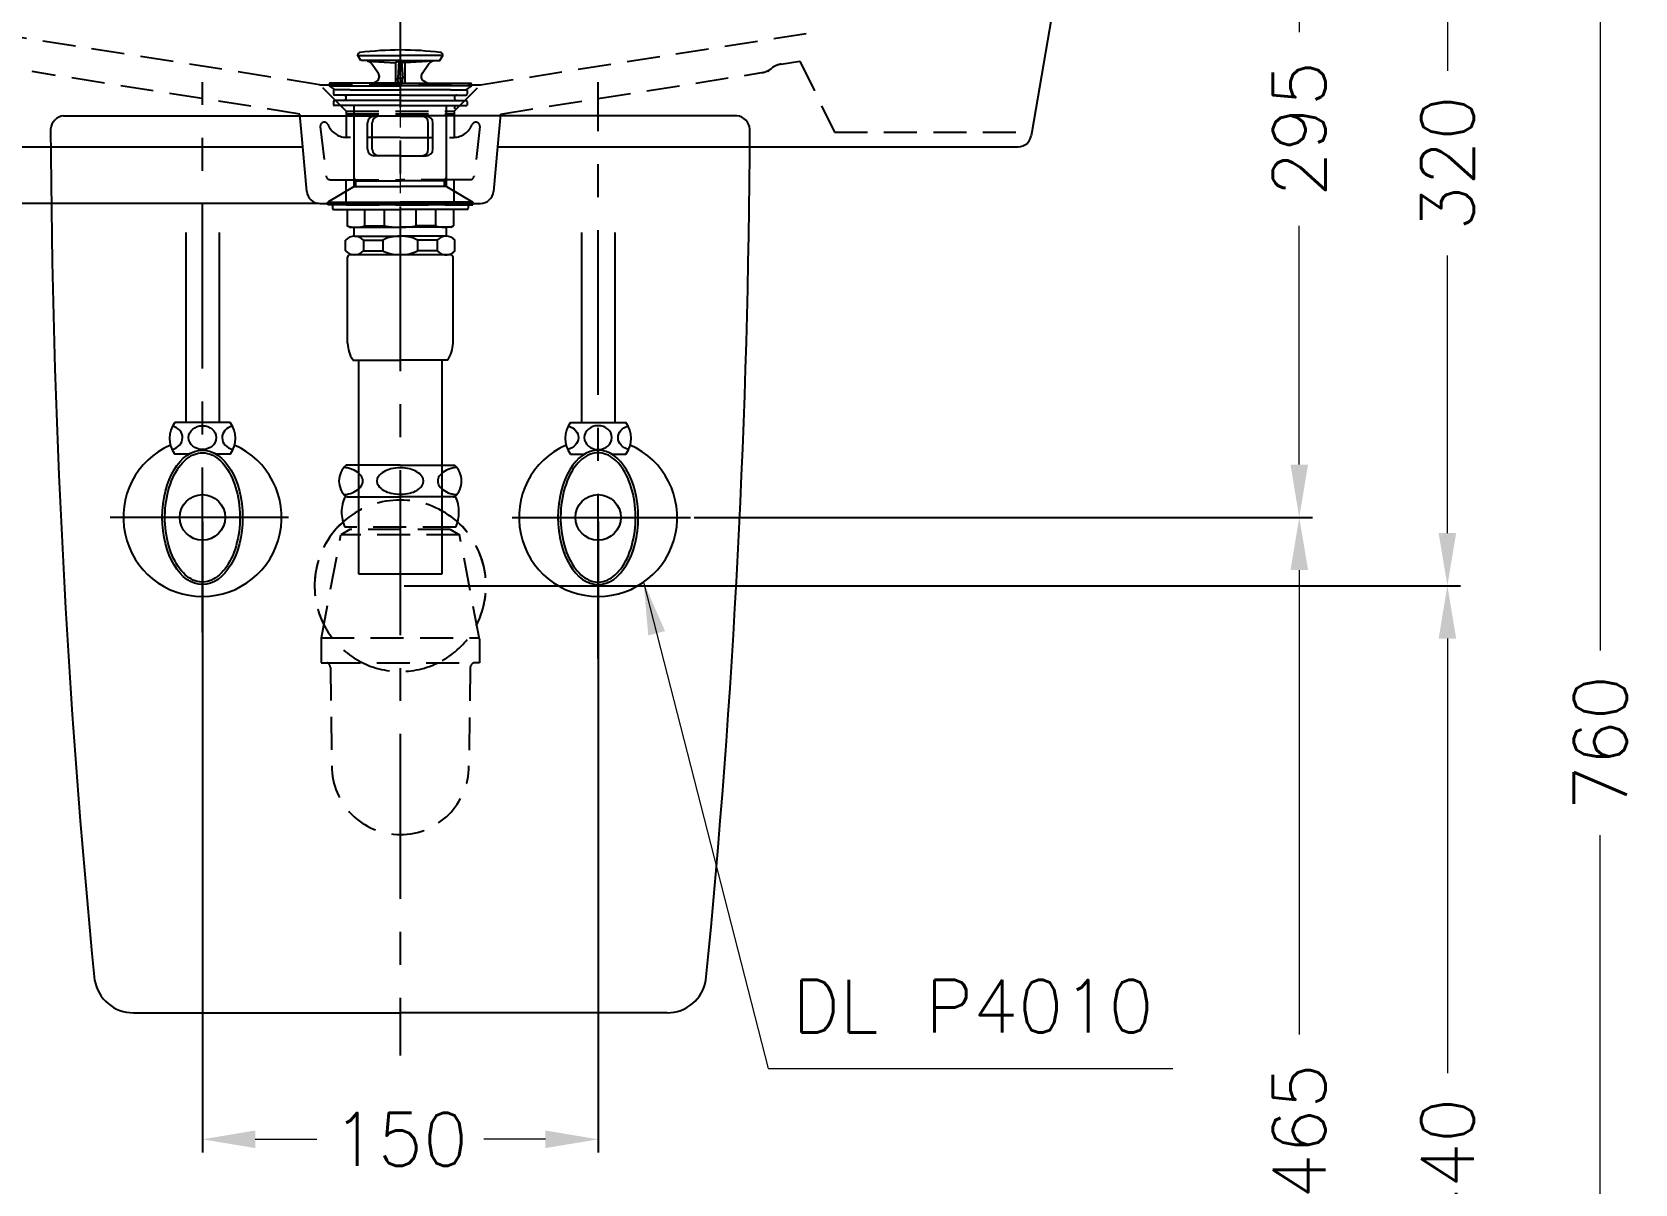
# Model space of a CAD drawing. Header units: inches. Extents: x -4186 to -1086, y -10851 to -8711.
# Drawn here: x -3654 to -3046, y -10455 to -10019 of the extents above; entities that cross this region are included whole.
import ezdxf

# ---------------------------------------------------------------- set-up
doc = ezdxf.new("R2010")
doc.units = ezdxf.units.IN
doc.header["$LTSCALE"] = 50
doc.header["$MEASUREMENT"] = 0
doc.linetypes.add('CENTER', pattern=[2, 1.25, -0.25, 0.25, -0.25])
doc.linetypes.add('HIDDEN', pattern=[0.375, 0.25, -0.125])
for name, color, linetype in [('2', 2, 'Continuous'), ('3', 3, 'Continuous'), ('4', 4, 'Continuous'), ('6', 6, 'Continuous'), ('7', 7, 'Continuous'), ('CENTER', 2, 'CENTER'), ('중심선', 1, 'CENTER')]:
    doc.layers.add(name, color=color, linetype=linetype)
doc.styles.get("Standard").update_dxf_attribs({"font": 'txt.shx', "bigfont": 'whgtxt.shx'})
doc.dimstyles.get("Standard").update_dxf_attribs({"dimtxt": 20, "dimasz": 20, "dimexe": 5, "dimexo": 1.5, "dimgap": 10, "dimtad": 0, "dimtoh": 1, "dimdec": 0, "dimzin": 0, "dimdsep": 46, "dimtxsty": 'Standard', "dimcen": 0, "dimclrd": 3, "dimclre": 3, "dimclrt": 2, "dimadec": 0, "dimazin": 3, "dimtfac": 1, "dimtdec": 0, "dimtofl": 0, "dimtmove": 0, "dimatfit": 3, "dimfxl": 0, "dimtolj": 1, "dimtzin": 0, "dimlwd": 0, "dimlwe": 25, "dimarcsym": 0})
doc.dimstyles.new('Standard$0', dxfattribs={"dimtxt": 0.18, "dimasz": 0.18, "dimexe": 0.18, "dimexo": 0.0625, "dimgap": 0.09, "dimtad": 0, "dimtih": 1, "dimtoh": 1, "dimdec": 4, "dimzin": 0, "dimdsep": 46, "dimtxsty": 'Standard', "dimcen": 0.09, "dimadec": 0, "dimazin": 0, "dimtfac": 1, "dimtdec": 4, "dimtofl": 0, "dimtmove": 0, "dimatfit": 3, "dimfxl": 0, "dimtolj": 1, "dimtzin": 0, "dimarcsym": 0})

# ---------------------------------------------------------------- blocks, each defined once
blk = doc.blocks.new('A$C54FA02E5')
at = {"color": 4, "linetype": 'HIDDEN'}
for p, q in [((13.4, 115.6), (10, 113.6)), ((53.5, 116.5), (11.5, 116.5)), ((51.6, 115.6), (13.4, 115.6)), ((51.6, 115.6), (55, 113.6)), ((2.59, 74.6), (10, 113.6)), ((55, 113.6), (10, 113.6)), ((62.5, 74.1), (55, 113.6)), ((2.5, 74.6), (2.5, 65.1)), ((2.5, 74.6), (62.41, 74.6)), ((62.5, 74.1), (62.5, 65.1)), ((2.5, 65.1), (4.87, 65.1)), ((4.87, 65.1), (60.5, 65.1)), ((6, 63.3), (6.5, 26)), ((59, 63.16), (58.5, 26)), ((62.5, 65.1), (60.5, 65.1))]:
    blk.add_line(p, q, dxfattribs=at)
for centre, radius, start, end in [((24.1, 122.25), 13.85, 155.47045, 204.52955), ((40.9, 122.25), 13.85, 335.47045, 24.52955), ((4, 63.3), 2, 0, 64.15807), ((61, 63.16), 2, 104.47751, 180), ((32.5, 26), 26, 180, 0)]:
    blk.add_arc(centre, radius, start, end, dxfattribs=at)
at = {"layer": '3'}
for p, q in [((17.5, 293.41), (16.27, 295.55)), ((16.39, 295.34), (32.5, 295.34)), ((32.5, 293.41), (17.5, 293.41)), ((20.02, 293.23), (30.75, 292.53)), ((24.23, 288.53), (21.51, 292.39)), ((32.5, 293.41), (30.75, 292.53)), ((30.75, 292.53), (30.75, 284.81)), ((31.98, 293.15), (31.55, 286.74)), ((48.61, 295.34), (32.5, 295.34)), ((32.5, 293.41), (47.5, 293.41)), ((32.5, 293.41), (34.25, 292.53)), ((33.02, 293.15), (33.45, 286.74)), ((44.98, 293.23), (34.25, 292.53)), ((34.25, 292.53), (34.25, 284.81)), ((40.77, 288.53), (43.49, 292.39)), ((47.5, 293.41), (48.73, 295.55)), ((22.14, 284.81), (23.59, 285.65)), ((31.75, 284.81), (31.55, 286.77)), ((31.55, 286.77), (32.5, 286.77)), ((33.45, 286.77), (32.5, 286.77)), ((33.25, 284.81), (33.45, 286.77)), ((42.86, 284.81), (41.41, 285.65)), ((5.5, 284.41), (5.5, 283.81)), ((5.5, 283.81), (32.5, 283.81)), ((5.5, 283.81), (7.64, 282.31)), ((15.2, 284.81), (5.9, 284.81)), ((7.2, 282.11), (7.2, 280.81)), ((13.5, 282.31), (7.4, 282.31)), ((32.5, 280.31), (7.7, 280.31)), ((13.5, 282.31), (32.5, 282.31)), ((32.5, 284.81), (15.2, 284.81)), ((32.5, 284.81), (49.8, 284.81)), ((59.5, 283.81), (32.5, 283.81)), ((51.5, 282.31), (32.5, 282.31)), ((32.5, 280.31), (57.3, 280.31)), ((49.8, 284.81), (59.1, 284.81)), ((51.5, 282.31), (57.6, 282.31)), ((59.5, 283.81), (57.36, 282.31)), ((57.8, 282.11), (57.8, 280.81)), ((59.5, 284.41), (59.5, 283.81)), ((7.2, 277.81), (7.2, 276.51)), ((32.5, 276.31), (7.4, 276.31)), ((32.5, 278.31), (7.7, 278.31)), ((15, 245.72), (15, 276.31)), ((32.5, 278.31), (57.3, 278.31)), ((32.5, 276.31), (57.6, 276.31)), ((50, 245.72), (50, 276.31)), ((57.8, 277.81), (57.8, 276.51)), ((20.13, 259.81), (20.13, 269.81)), ((21.89, 259.81), (21.89, 269.81)), ((32.5, 272.31), (22.63, 272.31)), ((32.5, 272.31), (42.37, 272.31)), ((43.11, 259.81), (43.11, 269.81)), ((44.87, 259.81), (44.87, 269.81)), ((32.5, 257.31), (22.63, 257.31)), ((32.5, 257.31), (42.37, 257.31)), ((15, 245.72), (5, 239.72)), ((15.7, 247.81), (15, 249.03)), ((15, 247.81), (32.5, 247.81)), ((15, 245.72), (32.5, 245.72)), ((15.7, 245.72), (15.7, 247.81)), ((50, 247.81), (32.5, 247.81)), ((50, 245.72), (32.5, 245.72)), ((49.3, 247.81), (50, 249.03)), ((49.3, 245.72), (49.3, 247.81)), ((50, 245.72), (60, 239.72)), ((5, 239.72), (32.5, 239.72)), ((5, 238.72), (5, 239.72)), ((15, 238.72), (5, 238.72)), ((6.81, 238.72), (6.81, 237.42)), ((50, 238.72), (15, 238.72)), ((60, 239.72), (32.5, 239.72)), ((50, 238.72), (60, 238.72)), ((58.19, 238.72), (58.19, 237.42)), ((60, 238.72), (60, 239.72)), ((7.31, 236.92), (12.31, 236.92)), ((12.31, 236.92), (32.5, 236.92)), ((12.31, 236.92), (12.31, 230.8)), ((19.08, 230.8), (19.08, 236.92)), ((26.48, 230.8), (26.48, 236.92)), ((52.69, 236.92), (32.5, 236.92)), ((38.52, 230.8), (38.52, 236.92)), ((45.92, 230.8), (45.92, 236.92)), ((52.69, 236.92), (52.69, 230.8)), ((57.69, 236.92), (52.69, 236.92)), ((11.76, 221.26), (11.76, 225.37)), ((13.31, 230.22), (12.31, 230.8)), ((13.31, 230.22), (14.71, 230.22)), ((14.71, 230.22), (32.5, 230.22)), ((15, 226.81), (15, 230.22)), ((15.14, 226.81), (32.26, 226.81)), ((18.53, 225.37), (25.93, 225.37)), ((18.53, 225.37), (18.53, 221.26)), ((19.08, 230.8), (26.48, 230.8)), ((25.93, 225.37), (25.93, 221.26)), ((50.29, 230.22), (32.5, 230.22)), ((49.86, 226.81), (32.74, 226.81)), ((45.92, 230.8), (38.52, 230.8)), ((39.07, 225.37), (39.07, 221.26)), ((46.47, 225.37), (39.07, 225.37)), ((46.47, 225.37), (46.47, 221.26)), ((50, 226.81), (50, 230.22)), ((51.69, 230.22), (50.29, 230.22)), ((51.69, 230.22), (52.69, 230.8)), ((53.24, 221.26), (53.24, 225.37)), ((12.5, 186.21), (12.5, 218.81)), ((32.5, 219.81), (13.5, 219.81)), ((18.53, 221.26), (25.93, 221.26)), ((49.86, 219.81), (32.5, 219.81)), ((46.47, 221.26), (39.07, 221.26)), ((49.3, 219.81), (49.86, 219.81)), ((49.86, 219.81), (50.26, 219.81)), ((51.5, 219.81), (50, 219.81)), ((52.5, 186.21), (52.5, 218.81)), ((52.5, 213.45), (52.5, 218.81)), ((14.5, 179.81), (32.5, 179.81)), ((16.62, 179.81), (16.62, 98.81)), ((50.5, 179.81), (32.5, 179.81)), ((48.37, 98.81), (48.37, 179.81)), ((16.62, 98.81), (48.37, 98.81))]:
    blk.add_line(p, q, dxfattribs=at)
for centre, radius, start, end in [((17.35, 295.34), 1.1, 97.32041, 169.4262), ((32.5, 177.41), 120, 90, 97.32041), ((19.87, 291.23), 2, 35.20233, 86.26181), ((32.5, 177.41), 120, 82.67959, 90), ((45.13, 291.23), 2, 93.73819, 144.79767), ((47.65, 295.34), 1.1, 10.5738, 82.67959), ((22.59, 287.38), 2, 300, 35.20233), ((42.41, 287.38), 2, 144.79767, 240), ((5.9, 284.41), 0.4, 90, 180), ((7.4, 282.11), 0.2, 90, 180), ((7.7, 280.81), 0.5, 180, 270), ((11, 279.31), 1, 270, 90), ((54, 279.31), 1, 90, 270), ((57.3, 280.81), 0.5, 270, 0), ((57.6, 282.11), 0.2, 0, 90), ((59.1, 284.41), 0.4, 0, 90), ((7.7, 277.81), 0.5, 90, 180), ((7.4, 276.51), 0.2, 180, 270), ((57.3, 277.81), 0.5, 0, 90), ((57.6, 276.51), 0.2, 270, 0), ((22.63, 269.81), 2.5, 90, 180), ((24.39, 269.81), 2.5, 90, 180), ((40.61, 269.81), 2.5, 0, 90), ((42.37, 269.81), 2.5, 0, 90), ((22.63, 259.81), 2.5, 180, 270), ((24.39, 259.81), 2.5, 180, 270), ((40.61, 259.81), 2.5, 270, 0), ((42.37, 259.81), 2.5, 270, 0), ((7.31, 237.42), 0.5, 180, 270), ((57.69, 237.42), 0.5, 270, 0), ((15.14, 222.11), 4.7, 43.94094, 136.05906), ((15.7, 240.4), 10.18, 250.56793, 289.43207), ((32.03, 213.21), 13.61, 89.0643, 116.64719), ((32.31, 259.67), 29.46, 258.59557, 270.37374), ((32.69, 259.67), 29.46, 269.62626, 281.40443), ((32.97, 213.21), 13.61, 63.35281, 90.9357), ((49.3, 240.4), 10.18, 250.56793, 289.43207), ((49.86, 222.11), 4.7, 43.94094, 136.05906), ((15.14, 224.52), 4.7, 223.94094, 316.05906), ((13.5, 218.81), 1, 90, 180), ((32.03, 233.42), 13.61, 243.35281, 270.9357), ((32.97, 233.42), 13.61, 269.0643, 296.64719), ((49.86, 224.52), 4.7, 223.94094, 316.05906), ((51.5, 218.81), 1, 0, 90), ((25.49, 186.76), 13, 182.42004, 212.30001), ((39.51, 186.76), 13, 327.69999, 357.57996)]:
    blk.add_arc(centre, radius, start, end, dxfattribs=at)
at = {"layer": '4'}
for p, q in [((16.25, 140), (11.96, 140)), ((32.5, 140), (16.25, 140)), ((32.5, 140), (48.75, 140)), ((48.75, 140), (53.04, 140)), ((12.35, 128), (11.96, 128)), ((12.35, 128), (32.5, 128)), ((12.35, 128), (32.5, 128)), ((52.65, 128), (32.5, 128)), ((52.65, 128), (32.5, 128)), ((52.65, 128), (53.04, 128))]:
    blk.add_line(p, q, dxfattribs=at)
for centre, radius, start, end in [((17.25, 134), 8, 131.40962, 228.59038), ((47.75, 134), 8, 311.40962, 48.59038), ((9.25, 123.88), 15.42, 76.3745, 82.90699), ((10.46, 128.88), 10.28, 59.66396, 76.3745), ((12.31, 132.03), 6.63, 35.29158, 59.66396), ((15.09, 134), 3.21, 0, 35.29158), ((15.09, 134), 3.21, 324.70842, 0), ((26.59, 134), 2.94, 143.75445, 216.24556), ((29.41, 131.94), 6.43, 119.46679, 143.75443), ((31.27, 128.63), 10.23, 103.17208, 119.46679), ((32.5, 123.39), 15.61, 90, 103.17208), ((32.5, 123.39), 15.61, 76.82792, 90), ((33.73, 128.63), 10.23, 60.53321, 76.82792), ((35.59, 131.94), 6.43, 36.24557, 60.53321), ((38.41, 134), 2.94, 323.75444, 36.24555), ((49.91, 134), 3.21, 144.70842, 180), ((49.91, 134), 3.21, 180, 215.29158), ((52.69, 132.03), 6.63, 120.33604, 144.70842), ((54.54, 128.88), 10.28, 103.6255, 120.33604), ((55.75, 123.88), 15.42, 97.09301, 103.6255), ((9.25, 144.12), 15.42, 277.09301, 283.6255), ((10.46, 139.12), 10.28, 283.6255, 300.33604), ((12.31, 135.97), 6.63, 300.33604, 324.70842), ((29.41, 136.06), 6.43, 216.24556, 240.53321), ((31.27, 139.37), 10.23, 240.53321, 256.82792), ((32.5, 144.61), 15.61, 256.82792, 270), ((32.5, 144.61), 15.61, 270, 283.17208), ((33.73, 139.37), 10.23, 283.17208, 299.46679), ((35.59, 136.06), 6.43, 299.46679, 323.75444), ((52.69, 135.97), 6.63, 215.29158, 239.66396), ((54.54, 139.12), 10.28, 239.66396, 256.3745), ((55.75, 144.12), 15.42, 256.3745, 262.90699)]:
    blk.add_arc(centre, radius, start, end, dxfattribs=at)
at = {"layer": '4', "linetype": 'HIDDEN'}
for start, end in [(50.55292, 129.44708), (129.44708, 240.76049), (131.52642, 206.97164), (299.23951, 50.55292), (333.02836, 48.47358), (240.76049, 299.23951)]:
    blk.add_arc((32.5, 94.29), 32.5, start, end, dxfattribs=at)
at = {"layer": '7', "extrusion": (0, 1, 0)}
for p, q in [((32.5, 275.06, -14.18), (32.5, 275.06, 445.82)), ((32.5, 275.06, 445.82), (32.5, 275.06, -14.18)), ((32.5, 275.06, -14.18), (32.5, 275.06, 445.82)), ((32.5, 275.06, 445.82), (32.5, 275.06, -14.18)), ((32.5, 275.06, 20), (32.5, 275.06, 0)), ((32.5, 275.06, 20), (32.5, 275.06, 0)), ((32.5, 275.06, 20), (32.5, 275.06, 0)), ((32.5, 275.06, 20), (32.5, 275.06, 0)), ((32.5, 275.06, -14.18), (32.5, 275.06, -14.18)), ((32.5, 275.06, -14.18), (32.5, 275.06, -14.18)), ((32.5, 275.06, -14.18), (32.5, 275.06, -14.18)), ((32.5, 275.06, -14.18), (32.5, 275.06, -14.18)), ((32.5, 275.06, 0), (32.5, 275.06, -14.18)), ((32.5, 275.06, 0), (32.5, 275.06, -14.18)), ((32.5, 275.06, 0), (32.5, 275.06, -14.18)), ((32.5, 275.06, 0), (32.5, 275.06, -14.18)), ((32.5, 275.06, 445.82), (32.5, 275.06, 445.82)), ((32.5, 275.06, 445.82), (32.5, 275.06, 445.82)), ((32.5, 275.06, 445.82), (32.5, 275.06, 445.82)), ((32.5, 275.06, 445.82), (32.5, 275.06, 445.82)), ((32.5, 275.06, 410.51), (32.5, 275.06, 445.82)), ((32.5, 275.06, 410.51), (32.5, 275.06, 445.82))]:
    blk.add_line(p, q, dxfattribs=at)
at = {"layer": '7'}
for points, knots in [([(32.5, 275.06, 381.33), (32.5, 275.06, 320.01), (32.5, 275.06, 258.69), (32.5, 275.06, 138.24), (32.5, 275.06, 79.12), (32.5, 275.06, 20)], [0, 0, 0, 0, 0.509144, 0.509144, 1, 1, 1, 1]), ([(32.5, 275.06, 381.33), (32.5, 275.06, 320.01), (32.5, 275.06, 258.69), (32.5, 275.06, 138.24), (32.5, 275.06, 79.12), (32.5, 275.06, 20)], [0, 0, 0, 0, 0.509144, 0.509144, 1, 1, 1, 1]), ([(32.5, 275.06, 381.33), (32.5, 275.06, 320.01), (32.5, 275.06, 258.69), (32.5, 275.06, 138.24), (32.5, 275.06, 79.12), (32.5, 275.06, 20)], [0, 0, 0, 0, 0.509144, 0.509144, 1, 1, 1, 1]), ([(32.5, 275.06, 381.33), (32.5, 275.06, 320.01), (32.5, 275.06, 258.69), (32.5, 275.06, 138.24), (32.5, 275.06, 79.12), (32.5, 275.06, 20)], [0, 0, 0, 0, 0.509144, 0.509144, 1, 1, 1, 1]), ([(32.5, 275.06, 410.51), (32.5, 275.06, 410.51), (32.5, 275.06, 410.6), (32.5, 275.06, 410.98), (32.5, 275.06, 411.25), (32.5, 275.06, 411.56)], [0, 0, 0, 0, 0.535587, 0.535587, 1, 1, 1, 1]), ([(32.5, 275.06, 410.51), (32.5, 275.06, 410.51), (32.5, 275.06, 410.6), (32.5, 275.06, 410.98), (32.5, 275.06, 411.25), (32.5, 275.06, 411.56)], [0, 0, 0, 0, 0.535587, 0.535587, 1, 1, 1, 1]), ([(32.5, 275.06, 410.51), (32.5, 275.06, 410.51), (32.5, 275.06, 410.6), (32.5, 275.06, 410.98), (32.5, 275.06, 411.25), (32.5, 275.06, 411.56)], [0, 0, 0, 0, 0.535587, 0.535587, 1, 1, 1, 1]), ([(32.5, 275.06, 410.51), (32.5, 275.06, 410.51), (32.5, 275.06, 410.6), (32.5, 275.06, 410.98), (32.5, 275.06, 411.25), (32.5, 275.06, 411.56)], [0, 0, 0, 0, 0.535587, 0.535587, 1, 1, 1, 1]), ([(32.5, 275.06, 381.33), (32.5, 275.06, 385.34), (32.5, 275.06, 389.33), (32.5, 275.06, 396.64), (32.5, 275.06, 400.03), (32.5, 275.06, 405.62), (32.5, 275.06, 407.86), (32.5, 275.06, 410.85), (32.5, 275.06, 411.61), (32.5, 275.06, 411.56)], [0, 0, 0, 0, 0.25, 0.25, 0.5, 0.5, 0.75, 0.75, 1, 1, 1, 1]), ([(32.5, 275.06, 381.33), (32.5, 275.06, 385.34), (32.5, 275.06, 389.33), (32.5, 275.06, 396.64), (32.5, 275.06, 400.03), (32.5, 275.06, 405.62), (32.5, 275.06, 407.86), (32.5, 275.06, 410.85), (32.5, 275.06, 411.61), (32.5, 275.06, 411.56)], [0, 0, 0, 0, 0.25, 0.25, 0.5, 0.5, 0.75, 0.75, 1, 1, 1, 1]), ([(32.5, 275.06, 381.33), (32.5, 275.06, 385.34), (32.5, 275.06, 389.33), (32.5, 275.06, 396.64), (32.5, 275.06, 400.03), (32.5, 275.06, 405.62), (32.5, 275.06, 407.86), (32.5, 275.06, 410.85), (32.5, 275.06, 411.61), (32.5, 275.06, 411.56)], [0, 0, 0, 0, 0.25, 0.25, 0.5, 0.5, 0.75, 0.75, 1, 1, 1, 1]), ([(32.5, 275.06, 381.33), (32.5, 275.06, 385.34), (32.5, 275.06, 389.33), (32.5, 275.06, 396.64), (32.5, 275.06, 400.03), (32.5, 275.06, 405.62), (32.5, 275.06, 407.86), (32.5, 275.06, 410.85), (32.5, 275.06, 411.61), (32.5, 275.06, 411.56)], [0, 0, 0, 0, 0.25, 0.25, 0.5, 0.5, 0.75, 0.75, 1, 1, 1, 1])]:
    blk.add_open_spline(points, degree=3, knots=knots, dxfattribs=at)
for points, degree in [([(32.5, 275.06, 0), (32.5, 275.06)], 1), ([(32.5, 275.06, 0), (32.5, 275.06)], 1), ([(32.5, 275.06, 0), (32.5, 275.06)], 1), ([(32.5, 275.06, 0), (32.5, 275.06)], 1), ([(32.5, 275.06, -14.18), (32.5, 275.06, -9.46), (32.5, 275.06, -4.73), (32.5, 275.06, 0)], 3), ([(32.5, 275.06, -14.18), (32.5, 275.06, -9.46), (32.5, 275.06, -4.73), (32.5, 275.06, 0)], 3), ([(32.5, 275.06, -14.18), (32.5, 275.06, -9.46), (32.5, 275.06, -4.73), (32.5, 275.06, 0)], 3), ([(32.5, 275.06, -14.18), (32.5, 275.06, -9.46), (32.5, 275.06, -4.73), (32.5, 275.06, 0)], 3)]:
    blk.add_open_spline(points, degree=degree, dxfattribs=at)
blk = doc.blocks.new('*D17')
at = {"color": 3, "linetype": 'Continuous', "lineweight": 25}
for p, q in [((-3252.46, -9908.14), (-3168.15, -9908.14)), ((-3402.49, -10202.64), (-3168.15, -10202.64))]:
    blk.add_line(p, q, dxfattribs=at)
at = {"color": 3, "linetype": 'Continuous', "lineweight": 0}
for p, q in [((-3173.15, -9928.14), (-3173.15, -10018.72)), ((-3173.15, -10182.64), (-3173.15, -10092.06))]:
    blk.add_line(p, q, dxfattribs=at)
at = {"color": 3}
for points in [[(-3176.48, -9928.14), (-3169.81, -9928.14), (-3173.15, -9908.14)], [(-3176.48, -10182.64), (-3169.81, -10182.64), (-3173.15, -10202.64)]]:
    blk.add_solid(points, dxfattribs=at)
at = {"layer": 'DEFPOINTS', "color": 0}
for p in [(-3253.96, -9908.14), (-3403.99, -10202.64), (-3173.15, -10202.64)]:
    blk.add_point(p, dxfattribs=at)
at = {"color": 2, "insert": (-3173.15, -10055.39), "char_height": 20, "attachment_point": 5, "rotation": 90}
blk.add_mtext('\\A1;295', dxfattribs=at)
blk = doc.blocks.new('*D18')
at = {"color": 3, "linetype": 'Continuous', "lineweight": 25}
for p, q in [((-3588.96, -10204.14), (-3588.96, -10443.41)), ((-3438.96, -10204.14), (-3438.96, -10443.41))]:
    blk.add_line(p, q, dxfattribs=at)
at = {"color": 3, "linetype": 'Continuous', "lineweight": 0}
for p, q in [((-3568.96, -10438.41), (-3545.63, -10438.41)), ((-3458.96, -10438.41), (-3482.29, -10438.41))]:
    blk.add_line(p, q, dxfattribs=at)
at = {"color": 3}
for points in [[(-3568.96, -10435.08), (-3568.96, -10441.75), (-3588.96, -10438.41)], [(-3458.96, -10435.08), (-3458.96, -10441.75), (-3438.96, -10438.41)]]:
    blk.add_solid(points, dxfattribs=at)
at = {"layer": 'DEFPOINTS', "color": 0}
for p in [(-3588.96, -10202.64), (-3438.96, -10202.64), (-3438.96, -10438.41)]:
    blk.add_point(p, dxfattribs=at)
at = {"color": 2, "insert": (-3513.96, -10438.41), "char_height": 20, "attachment_point": 5}
blk.add_mtext('\\A1;150', dxfattribs=at)
blk = doc.blocks.new('*D19')
at = {"color": 3, "linetype": 'Continuous', "lineweight": 25}
for p, q in [((-3252.46, -9908.14), (-3054.01, -9908.14)), ((-3185.25, -10668.14), (-3054.01, -10668.14))]:
    blk.add_line(p, q, dxfattribs=at)
at = {"color": 3, "linetype": 'Continuous', "lineweight": 0}
for p, q in [((-3059.01, -9928.14), (-3059.01, -10253.14)), ((-3059.01, -10648.14), (-3059.01, -10323.14))]:
    blk.add_line(p, q, dxfattribs=at)
at = {"color": 3}
for points in [[(-3062.34, -9928.14), (-3055.68, -9928.14), (-3059.01, -9908.14)], [(-3062.34, -10648.14), (-3055.68, -10648.14), (-3059.01, -10668.14)]]:
    blk.add_solid(points, dxfattribs=at)
at = {"layer": 'DEFPOINTS', "color": 0}
for p in [(-3253.96, -9908.14), (-3186.75, -10668.14), (-3059.01, -10668.14)]:
    blk.add_point(p, dxfattribs=at)
at = {"color": 2, "insert": (-3059.01, -10288.14), "char_height": 20, "attachment_point": 5, "rotation": 90}
blk.add_mtext('\\A1;760', dxfattribs=at)
blk = doc.blocks.new('*D20')
at = {"color": 3, "linetype": 'Continuous', "lineweight": 25}
for p, q in [((-3402.49, -10202.64), (-3168.15, -10202.64)), ((-3398.25, -10668.14), (-3168.15, -10668.14))]:
    blk.add_line(p, q, dxfattribs=at)
at = {"color": 3, "linetype": 'Continuous', "lineweight": 0}
for p, q in [((-3173.15, -10222.64), (-3173.15, -10398.72)), ((-3173.15, -10648.14), (-3173.15, -10472.06))]:
    blk.add_line(p, q, dxfattribs=at)
at = {"color": 3}
for points in [[(-3176.48, -10222.64), (-3169.81, -10222.64), (-3173.15, -10202.64)], [(-3176.48, -10648.14), (-3169.81, -10648.14), (-3173.15, -10668.14)]]:
    blk.add_solid(points, dxfattribs=at)
at = {"layer": 'DEFPOINTS', "color": 0}
for p in [(-3403.99, -10202.64), (-3399.75, -10668.14), (-3173.15, -10668.14)]:
    blk.add_point(p, dxfattribs=at)
at = {"color": 2, "insert": (-3173.15, -10435.39), "char_height": 20, "attachment_point": 5, "rotation": 90}
blk.add_mtext('\\A1;465', dxfattribs=at)
blk = doc.blocks.new('*D21')
at = {"color": 3, "linetype": 'Continuous', "lineweight": 25}
for p, q in [((-3252.46, -9908.14), (-3111.99, -9908.14)), ((-3512.46, -10228.57), (-3111.99, -10228.57))]:
    blk.add_line(p, q, dxfattribs=at)
at = {"color": 3, "linetype": 'Continuous', "lineweight": 0}
for p, q in [((-3116.99, -9928.14), (-3116.99, -10033.36)), ((-3116.99, -10208.57), (-3116.99, -10103.36))]:
    blk.add_line(p, q, dxfattribs=at)
at = {"color": 3}
for points in [[(-3120.32, -9928.14), (-3113.66, -9928.14), (-3116.99, -9908.14)], [(-3120.32, -10208.57), (-3113.66, -10208.57), (-3116.99, -10228.57)]]:
    blk.add_solid(points, dxfattribs=at)
at = {"layer": 'DEFPOINTS', "color": 0}
for p in [(-3253.96, -9908.14), (-3513.96, -10228.57), (-3116.99, -10228.57)]:
    blk.add_point(p, dxfattribs=at)
at = {"color": 2, "insert": (-3116.99, -10068.36), "char_height": 20, "attachment_point": 5, "rotation": 90}
blk.add_mtext('\\A1;320', dxfattribs=at)
blk = doc.blocks.new('*D22')
at = {"color": 3, "linetype": 'Continuous', "lineweight": 25}
for p, q in [((-3512.46, -10228.57), (-3111.99, -10228.57)), ((-3574.42, -10668.14), (-3111.99, -10668.14))]:
    blk.add_line(p, q, dxfattribs=at)
at = {"color": 3, "linetype": 'Continuous', "lineweight": 0}
for p, q in [((-3116.99, -10248.57), (-3116.99, -10413.36)), ((-3116.99, -10648.14), (-3116.99, -10483.36))]:
    blk.add_line(p, q, dxfattribs=at)
at = {"color": 3}
for points in [[(-3120.32, -10248.57), (-3113.66, -10248.57), (-3116.99, -10228.57)], [(-3120.32, -10648.14), (-3113.66, -10648.14), (-3116.99, -10668.14)]]:
    blk.add_solid(points, dxfattribs=at)
at = {"layer": 'DEFPOINTS', "color": 0}
for p in [(-3513.96, -10228.57), (-3575.92, -10668.14), (-3116.99, -10668.14)]:
    blk.add_point(p, dxfattribs=at)
at = {"color": 2, "insert": (-3116.99, -10448.36), "char_height": 20, "attachment_point": 5, "rotation": 90}
blk.add_mtext('\\A1;440', dxfattribs=at)
blk = doc.blocks.new('*D29')
at = {"layer": '3', "color": 3, "linetype": 'ByBlock', "lineweight": -2}
for p, q in [((-3514.02, -9908.14), (-3930.24, -9908.14)), ((-3930.06, -10063.6), (-3930.06, -9928.14)), ((-3544.78, -10083.6), (-3930.24, -10083.6))]:
    blk.add_line(p, q, dxfattribs=at)
at = {"layer": '3', "color": 3}
for points in [[(-3933.39, -9928.14), (-3926.73, -9928.14), (-3930.06, -9908.14)], [(-3933.39, -10063.6), (-3926.73, -10063.6), (-3930.06, -10083.6)]]:
    blk.add_solid(points, dxfattribs=at)
at = {"layer": 'DEFPOINTS', "color": 0}
for p in [(-3930.06, -9908.14), (-3513.96, -9908.14), (-3544.72, -10083.6)]:
    blk.add_point(p, dxfattribs=at)
at = {"layer": '3', "color": 2, "insert": (-3952.56, -9995.64), "char_height": 25, "attachment_point": 5, "rotation": 90}
blk.add_mtext('\\A1;175', dxfattribs=at)

msp = doc.modelspace()

# ---------------------------------------------------------------- linework, layer by layer
at = {"color": 7, "linetype": 'HIDDEN'}
for p, q in [((-3493.46, -10046.8, 410.51), (-3493.46, -10047.8, 410.51)), ((-3534.46, -10083.14), (-3493.46, -10083.14)), ((-3534.46, -10084.14), (-3493.46, -10084.14)), ((-3493.96, -10084.14), (-3533.96, -10084.14))]:
    msp.add_line(p, q, dxfattribs=at)
at = {"color": 2}
msp.add_line((-3274.51, -10056.63), (-3274.76, -10058.01), dxfattribs=at)
at = {"layer": '2', "color": 7, "linetype": 'Continuous'}
for p, q in [((-3641.6, -10050.41), (-3513.96, -10050.41)), ((-3386.32, -10050.41), (-3513.96, -10050.41)), ((-3615.12, -10390.44), (-3513.96, -10390.44)), ((-3412.8, -10390.44), (-3513.96, -10390.44))]:
    msp.add_line(p, q, dxfattribs=at)
for centre, radius, start, end in [((-3641.06, -10055.84), 5.46, 95.6447, 175.91115), ((-3386.86, -10055.84), 5.46, 4.08885, 84.3553), ((-188.01, -10038.67), 3458.54, 180.27795, 185.63154), ((-6839.92, -10038.67), 3458.54, 354.36846, 359.72205), ((-3615.15, -10375.52), 14.92, 189.80918, 270.11117), ((-3412.77, -10375.52), 14.92, 269.88883, 350.19082)]:
    msp.add_arc(centre, radius, start, end, dxfattribs=at)
at = {"layer": '3', "color": 1, "linetype": 'CENTER', "lineweight": 0}
msp.add_line((-3514.03, -9892.28), (-3514.03, -10106.91), dxfattribs=at)
at = {"layer": '3', "color": 7}
for p, q in [((-3250.07, -9914.01), (-3274.51, -10056.63)), ((-3748.39, -10062.14), (-3550.94, -10062.14)), ((-3549.44, -10079.05), (-3550.94, -10062.14)), ((-3477.13, -10062.14), (-3478.63, -10079.05)), ((-3477.13, -10062.14), (-3279.68, -10062.14)), ((-3544.46, -10083.61), (-3483.61, -10083.61))]:
    msp.add_line(p, q, dxfattribs=at)
at = {"layer": '3', "color": 7, "linetype": 'HIDDEN'}
for p, q in [((-3544.53, -10038.61), (-3671.34, -10018.65)), ((-3483.53, -10038.61), (-3356.73, -10018.65)), ((-3369.57, -10030.84), (-3362.47, -10029.72)), ((-3362.47, -10029.72), (-3349.34, -10056.63)), ((-3552.05, -10049.73), (-3653.56, -10033.65)), ((-3534.53, -10048.61), (-3544.53, -10038.61)), ((-3544.53, -10038.61), (-3483.53, -10038.61)), ((-3493.53, -10048.61), (-3483.53, -10038.61)), ((-3476.02, -10049.73), (-3376.91, -10034.03)), ((-3374.51, -10033.65), (-3374.13, -10033.25)), ((-3550.94, -10062.14), (-3552.05, -10049.73)), ((-3534.53, -10048.61), (-3493.53, -10048.61)), ((-3534.53, -10048.61), (-3534.53, -10049.61)), ((-3534.53, -10049.61), (-3493.53, -10049.61)), ((-3534.53, -10049.61), (-3534.53, -10058.61)), ((-3493.53, -10048.61), (-3493.53, -10049.61)), ((-3493.53, -10049.61), (-3493.53, -10058.61)), ((-3476.02, -10049.73), (-3477.13, -10062.14)), ((-3544.27, -10054.5), (-3542.07, -10073.28)), ((-3483.8, -10054.5), (-3486, -10073.28)), ((-3349.34, -10056.63), (-3274.51, -10056.63)), ((-3514.03, -10058.61), (-3534.53, -10058.61)), ((-3514.03, -10058.61), (-3493.53, -10058.61)), ((-3540.58, -10074.61), (-3534.53, -10074.61)), ((-3534.53, -10083.61), (-3534.53, -10074.61)), ((-3534.53, -10074.61), (-3514.03, -10074.61)), ((-3493.53, -10074.61), (-3514.03, -10074.61)), ((-3493.53, -10083.61), (-3493.53, -10074.61)), ((-3487.49, -10074.61), (-3493.53, -10074.61))]:
    msp.add_line(p, q, dxfattribs=at)
for centre, radius, start, end in [((-3378.16, -10026.13), 8, 279, 307.95502), ((-3368.32, -10038.74), 8, 99, 127.95502), ((-3542.78, -10054.33), 1.5, 23.2422, 186.6755), ((-3533.99, -10050.57), 8.05, 203.1252, 266.1517), ((-3494.08, -10050.57), 8.05, 273.8483, 336.8748), ((-3485.29, -10054.33), 1.5, 353.3245, 156.7578), ((-3540.58, -10073.11), 1.5, 186.6755, 270), ((-3487.49, -10073.11), 1.5, 270, 353.3245)]:
    msp.add_arc(centre, radius, start, end, dxfattribs=at)
at = {"layer": '3', "color": 7}
for centre, start, end in [((-3279.68, -10057.14), 270, 350), ((-3544.46, -10078.61), 185.07961, 270), ((-3483.61, -10078.61), 270, 354.92039)]:
    msp.add_arc(centre, 5, start, end, dxfattribs=at)
at = {"layer": '6'}
for p, q in [((-3595.31, -10094.64), (-3595.31, -10166.64)), ((-3582.61, -10094.64), (-3582.61, -10166.64)), ((-3445.31, -10094.64), (-3445.31, -10166.64)), ((-3432.61, -10094.64), (-3432.61, -10166.64)), ((-3582.61, -10166.64), (-3599.46, -10166.64)), ((-3578.46, -10166.64), (-3582.61, -10166.64)), ((-3449.46, -10166.64), (-3445.31, -10166.64)), ((-3445.31, -10166.64), (-3428.46, -10166.64)), ((-3594.1, -10178.64), (-3599.46, -10178.64)), ((-3578.46, -10178.64), (-3583.82, -10178.64)), ((-3449.46, -10178.64), (-3444.1, -10178.64)), ((-3433.82, -10178.64), (-3428.46, -10178.64))]:
    msp.add_line(p, q, dxfattribs=at)
for centre in [(-3588.96, -10202.64), (-3438.96, -10202.64)]:
    msp.add_circle(centre, 8.62, dxfattribs=at)
for centre, radius, start, end in [((-3591.46, -10172.64), 10, 143.1301, 216.8699), ((-3586.46, -10172.64), 10, 323.1301, 36.8699), ((-3441.46, -10172.64), 10, 143.1301, 216.8699), ((-3436.46, -10172.64), 10, 323.1301, 36.8699), ((-3588.96, -10202.64), 30, 113.91725, 66.08275), ((-3438.96, -10202.64), 30, 113.91725, 66.08275)]:
    msp.add_arc(centre, radius, start, end, dxfattribs=at)
for centre, major_axis, start_param, end_param in [((-3601.73, -10172.41), (-5.23, 0), 1.800504, 4.443058), ((-3576.28, -10172.41), (5.23, 0), 1.824119, 4.49897)]:
    msp.add_ellipse(centre, major_axis=major_axis, ratio=0.866391, start_param=start_param, end_param=end_param, dxfattribs=at)
for centre, major_axis, ratio in [((-3588.96, -10172.41), (5.23, 0), 0.866391), ((-3588.96, -10202.64), (0, 25.5), 0.596529)]:
    msp.add_ellipse(centre, major_axis=major_axis, ratio=ratio, dxfattribs=at)
at = {"layer": '6', "extrusion": (0, 0, -1)}
for centre, major_axis, start_param, end_param in [((-3451.64, -10172.41), (-5.23, 0), 1.824119, 4.49897), ((-3426.19, -10172.41), (5.23, 0), 1.800504, 4.443058)]:
    msp.add_ellipse(centre, major_axis=major_axis, ratio=0.866391, start_param=start_param, end_param=end_param, dxfattribs=at)
for centre, major_axis, ratio in [((-3438.96, -10172.41), (-5.23, 0), 0.866391), ((-3438.96, -10202.64), (0, 25.5), 0.596529)]:
    msp.add_ellipse(centre, major_axis=major_axis, ratio=ratio, dxfattribs=at)
at = {"layer": '6'}
for points in [[(-3588.96, -10178.14), (-3591.04, -10178.14), (-3593.14, -10178.95), (-3597.04, -10182.2), (-3598.81, -10184.64), (-3601.54, -10190.66), (-3602.49, -10194.24), (-3603.34, -10201.76), (-3603.24, -10205.69), (-3602, -10213.05), (-3600.87, -10216.47), (-3597.86, -10222.06), (-3595.98, -10224.21), (-3591.98, -10226.86), (-3589.87, -10227.36), (-3585.72, -10226.76), (-3583.64, -10225.63), (-3579.89, -10221.8), (-3578.24, -10219.1), (-3575.82, -10212.68), (-3575.06, -10208.97), (-3574.6, -10201.35), (-3574.9, -10197.45), (-3576.5, -10190.31), (-3577.8, -10187.07), (-3581.07, -10181.97), (-3583.04, -10180.11), (-3586.35, -10178.46), (-3587.66, -10178.14), (-3588.96, -10178.14)], [(-3438.96, -10178.14), (-3436.88, -10178.14), (-3434.78, -10178.95), (-3430.89, -10182.2), (-3429.11, -10184.64), (-3426.39, -10190.66), (-3425.44, -10194.24), (-3424.59, -10201.76), (-3424.69, -10205.69), (-3425.92, -10213.05), (-3427.05, -10216.47), (-3430.06, -10222.06), (-3431.94, -10224.21), (-3435.94, -10226.86), (-3438.05, -10227.36), (-3442.21, -10226.76), (-3444.29, -10225.63), (-3448.04, -10221.8), (-3449.69, -10219.1), (-3452.1, -10212.68), (-3452.87, -10208.97), (-3453.33, -10201.35), (-3453.02, -10197.45), (-3451.42, -10190.31), (-3450.12, -10187.07), (-3446.85, -10181.97), (-3444.89, -10180.11), (-3441.57, -10178.46), (-3440.26, -10178.14), (-3438.96, -10178.14)]]:
    msp.add_open_spline(points, degree=3, knots=[0, 0, 0, 0, 0.46111, 0.46111, 0.922219, 0.922219, 1.383329, 1.383329, 1.844439, 1.844439, 2.305549, 2.305549, 2.766658, 2.766658, 3.227768, 3.227768, 3.688878, 3.688878, 4.149988, 4.149988, 4.611097, 4.611097, 5.072207, 5.072207, 5.533317, 5.533317, 5.994427, 5.994427, 6.283185, 6.283185, 6.283185, 6.283185], dxfattribs=at)
at = {"layer": 'CENTER', "color": 1, "linetype": 'CENTER'}
for p, q in [((-3588.96, -10246.24), (-3588.96, -10037.64)), ((-3438.96, -10256.24), (-3438.96, -10037.64))]:
    msp.add_line(p, q, dxfattribs=at)
at = {"layer": 'CENTER', "color": 1, "linetype": 'CENTER', "ltscale": 2}
for p, q in [((-3556.34, -10202.64), (-3623.93, -10202.64)), ((-3471.59, -10202.64), (-3403.99, -10202.64))]:
    msp.add_line(p, q, dxfattribs=at)
at = {"layer": '중심선', "color": 1, "linetype": 'CENTER'}
msp.add_line((-3513.96, -9884.74), (-3513.96, -10406.59), dxfattribs=at)

# ---------------------------------------------------------------- block references
msp.add_blockref('A$C54FA02E5', (-3546.46, -10322.86))

# ---------------------------------------------------------------- texts
at = {"color": 2, "insert": (-3365.3, -10377.96), "char_height": 20, "attachment_point": 1}
msp.add_mtext_dynamic_manual_height_columns('DL P4010', width=154.6582, gutter_width=10, heights=[0], dxfattribs=at)

# ---------------------------------------------------------------- dimensions: what is measured, and where the dimension line sits
for base, p1, p2, picture, middle in [((-3116.99, -10228.57), (-3253.96, -9908.14), (-3513.96, -10228.57), '*D21', (-3116.99, -10068.36)), ((-3173.1465, -10668.1409), (-3403.9925, -10202.6412), (-3399.7487, -10668.1409), '*D20', (-3173.1465, -10435.3911)), ((-3116.99, -10668.14), (-3513.96, -10228.57), (-3575.92, -10668.14), '*D22', (-3116.99, -10448.36))]:
    dim = msp.add_linear_dim(base=base, p1=p1, p2=p2, angle=90, dimstyle='Standard', override={"dimarcsym": 1})
    dim.commit()
    dim.dimension.update_dxf_attribs({"geometry": picture, "text_midpoint": middle})
for base, p1, p2, picture, middle in [((-3173.1465, -10202.6412), (-3253.9616, -9908.1409), (-3403.9925, -10202.6412), '*D17', (-3173.1465, -10055.3911)), ((-3059.01, -10668.14), (-3253.96, -9908.14), (-3186.75, -10668.14), '*D19', (-3059.01, -10288.14))]:
    dim = msp.add_linear_dim(base=base, p1=p1, p2=p2, angle=90, dimstyle='Standard', override={"dimarcsym": 1})
    dim.commit()
    dim.dimension.update_dxf_attribs({"geometry": picture, "text_midpoint": middle, "dimtype": 160})
dim = msp.add_linear_dim(base=(-3438.96, -10438.41), p1=(-3588.96, -10202.64), p2=(-3438.96, -10202.64), dimstyle='Standard', override={"dimarcsym": 1})
dim.commit()
dim.dimension.update_dxf_attribs({"geometry": '*D18', "text_midpoint": (-3513.96, -10438.41), "dimtype": 160})
at = {"layer": '3', "color": 7}
dim = msp.add_linear_dim(base=(-3930.06, -9908.14), p1=(-3544.72, -10083.6), p2=(-3513.96, -9908.14), angle=90, dimstyle='Standard$0', override={"dimtxt": 25, "dimasz": 20, "dimgap": 10, "dimtad": 1, "dimtih": 0, "dimdec": 0, "dimclrd": 3, "dimclre": 3, "dimclrt": 2, "dimtdec": 0, "dimarcsym": 1}, dxfattribs=at)
dim.commit()
dim.dimension.update_dxf_attribs({"geometry": '*D29', "text_midpoint": (-3930.06, -9995.64), "dimtype": 160})

# ---------------------------------------------------------------- leaders
msp.add_leader([(-3421.72, -10227.19), (-3374.53, -10411.57), (-3221.03, -10411.57)], dimstyle='Standard', override={"dimgap": 10, "dimtad": 0, "dimarcsym": 1})

doc.saveas('drawing.dxf')
